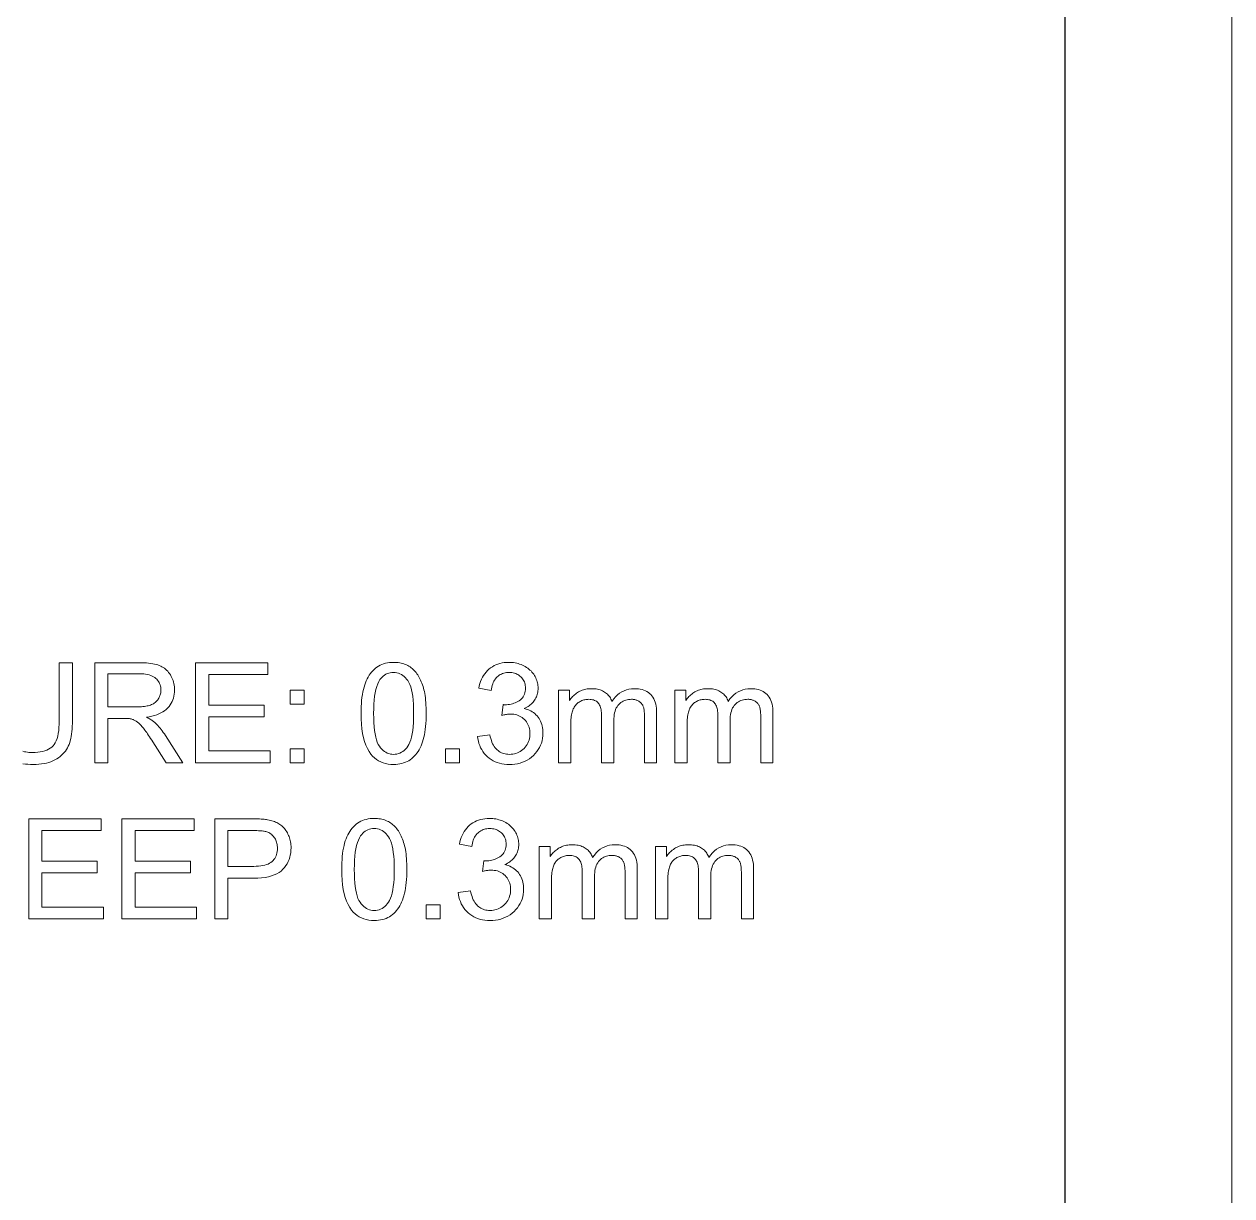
# Model space of a CAD drawing. Extents: x 0 to 297, y 0 to 420.
# Drawn here: x 260.75 to 297, y 40.76 to 75.91 of the extents above; entities that cross this region are included whole.
import ezdxf

# ---------------------------------------------------------------- set-up
doc = ezdxf.new("R2010")
doc.units = 0

msp = doc.modelspace()

# ---------------------------------------------------------------- linework, layer by layer
at = {"color": 7, "lineweight": 13}
msp.add_line((297, 0), (297, 420), dxfattribs=at)
at = {"color": 7, "lineweight": 30}
msp.add_line((292, 5), (292, 415), dxfattribs=at)
at = {"color": 7, "lineweight": 13}
msp.add_lwpolyline([(260.713, 54.094), (260.755, 54.083), (260.799, 54.074), (260.845, 54.067), (260.892, 54.062), (260.941, 54.059), (260.991, 54.058), (261.076, 54.06), (261.156, 54.066), (261.231, 54.076), (261.301, 54.09), (261.366, 54.108), (261.426, 54.129), (261.481, 54.155), (261.531, 54.185), (261.576, 54.219), (261.616, 54.256), (261.651, 54.3), (261.683, 54.351), (261.71, 54.409), (261.735, 54.474), (261.755, 54.547), (261.772, 54.627), (261.785, 54.714), (261.794, 54.808), (261.8, 54.91), (261.802, 55.02), (261.802, 56.751), (262.199, 56.751), (262.199, 55.018), (262.198, 54.929), (262.195, 54.844), (262.19, 54.763), (262.182, 54.686), (262.173, 54.612), (262.162, 54.542), (262.149, 54.476), (262.133, 54.413), (262.116, 54.355), (262.096, 54.299), (262.074, 54.247), (262.049, 54.197), (262.02, 54.149), (261.988, 54.102), (261.953, 54.058), (261.914, 54.016), (261.872, 53.976), (261.827, 53.937), (261.779, 53.901), (261.727, 53.867), (261.672, 53.835), (261.614, 53.807), (261.552, 53.782), (261.487, 53.76), (261.418, 53.742), (261.347, 53.727), (261.271, 53.715), (261.193, 53.707), (261.111, 53.702), (261.026, 53.7), (260.943, 53.701), (260.864, 53.706), (260.787, 53.713), (260.713, 53.723)], dxfattribs=at)
for points in [[(262.866, 53.751), (262.866, 56.751), (264.196, 56.751), (264.274, 56.75), (264.349, 56.748), (264.419, 56.744), (264.486, 56.738), (264.549, 56.731), (264.608, 56.722), (264.663, 56.711), (264.715, 56.699), (264.762, 56.686), (264.806, 56.67), (264.847, 56.653), (264.886, 56.633), (264.923, 56.611), (264.959, 56.586), (264.994, 56.558), (265.026, 56.529), (265.057, 56.496), (265.086, 56.462), (265.114, 56.424), (265.139, 56.385), (265.163, 56.343), (265.184, 56.301), (265.203, 56.258), (265.219, 56.214), (265.233, 56.169), (265.244, 56.124), (265.253, 56.077), (265.259, 56.03), (265.263, 55.982), (265.264, 55.932), (265.262, 55.87), (265.256, 55.809), (265.246, 55.75), (265.231, 55.693), (265.213, 55.638), (265.19, 55.585), (265.163, 55.535), (265.132, 55.486), (265.097, 55.439), (265.058, 55.394), (265.014, 55.352), (264.966, 55.313), (264.913, 55.277), (264.856, 55.245), (264.795, 55.215), (264.728, 55.189), (264.658, 55.166), (264.583, 55.146), (264.503, 55.129), (264.419, 55.116), (264.45, 55.101), (264.479, 55.086), (264.507, 55.071), (264.533, 55.056), (264.558, 55.041), (264.581, 55.026), (264.603, 55.011), (264.623, 54.996), (264.641, 54.981), (264.658, 54.967), (264.693, 54.934), (264.727, 54.9), (264.761, 54.864), (264.795, 54.826), (264.828, 54.787), (264.861, 54.746), (264.893, 54.704), (264.925, 54.66), (264.957, 54.615), (264.988, 54.568), (265.51, 53.751), (265.01, 53.751), (264.613, 54.375), (264.579, 54.428), (264.546, 54.478), (264.515, 54.526), (264.484, 54.571), (264.455, 54.614), (264.427, 54.654), (264.4, 54.691), (264.374, 54.726), (264.35, 54.759), (264.327, 54.789), (264.305, 54.816), (264.283, 54.842), (264.262, 54.867), (264.241, 54.889), (264.22, 54.91), (264.2, 54.929), (264.181, 54.947), (264.162, 54.963), (264.143, 54.977), (264.125, 54.989), (264.108, 55), (264.09, 55.011), (264.072, 55.02), (264.054, 55.029), (264.036, 55.038), (264.017, 55.045), (263.999, 55.052), (263.981, 55.058), (263.963, 55.064), (263.944, 55.069), (263.93, 55.072), (263.914, 55.074), (263.896, 55.076), (263.877, 55.078), (263.855, 55.08), (263.832, 55.081), (263.808, 55.082), (263.781, 55.083), (263.753, 55.083), (263.723, 55.083), (263.263, 55.083), (263.263, 53.751)], [(265.895, 53.751), (265.895, 56.751), (268.064, 56.751), (268.064, 56.397), (266.292, 56.397), (266.292, 55.478), (267.951, 55.478), (267.951, 55.126), (266.292, 55.126), (266.292, 54.105), (268.133, 54.105), (268.133, 53.751)], [(270.861, 55.231), (270.862, 55.335), (270.865, 55.435), (270.871, 55.531), (270.879, 55.623), (270.888, 55.711), (270.9, 55.794), (270.915, 55.874), (270.931, 55.949), (270.95, 56.02), (270.971, 56.087), (270.993, 56.15), (271.019, 56.211), (271.046, 56.268), (271.075, 56.323), (271.107, 56.374), (271.14, 56.423), (271.176, 56.468), (271.214, 56.511), (271.254, 56.551), (271.296, 56.587), (271.34, 56.621), (271.387, 56.651), (271.435, 56.677), (271.486, 56.7), (271.54, 56.719), (271.595, 56.735), (271.653, 56.747), (271.713, 56.756), (271.775, 56.762), (271.839, 56.763), (271.887, 56.762), (271.933, 56.759), (271.979, 56.755), (272.023, 56.748), (272.066, 56.739), (272.108, 56.728), (272.148, 56.716), (272.188, 56.701), (272.226, 56.685), (272.263, 56.666), (272.299, 56.646), (272.333, 56.624), (272.366, 56.6), (272.398, 56.575), (272.429, 56.547), (272.459, 56.518), (272.487, 56.488), (272.514, 56.456), (272.539, 56.421), (272.564, 56.386), (272.587, 56.348), (272.609, 56.309), (272.63, 56.269), (272.65, 56.226), (272.67, 56.183), (272.688, 56.137), (272.705, 56.09), (272.721, 56.042), (272.736, 55.991), (272.75, 55.94), (272.763, 55.885), (272.774, 55.827), (272.784, 55.765), (272.793, 55.7), (272.801, 55.631), (272.807, 55.558), (272.811, 55.482), (272.815, 55.402), (272.817, 55.318), (272.817, 55.231), (272.816, 55.127), (272.813, 55.028), (272.808, 54.932), (272.8, 54.841), (272.79, 54.753), (272.778, 54.67), (272.764, 54.591), (272.748, 54.516), (272.73, 54.445), (272.709, 54.378), (272.686, 54.315), (272.661, 54.254), (272.634, 54.197), (272.605, 54.142), (272.574, 54.091), (272.54, 54.042), (272.504, 53.996), (272.467, 53.954), (272.427, 53.914), (272.385, 53.877), (272.34, 53.843), (272.294, 53.813), (272.245, 53.787), (272.194, 53.764), (272.14, 53.744), (272.085, 53.728), (272.027, 53.716), (271.966, 53.707), (271.904, 53.702), (271.839, 53.7), (271.754, 53.703), (271.673, 53.712), (271.596, 53.728), (271.522, 53.75), (271.452, 53.778), (271.386, 53.812), (271.323, 53.852), (271.264, 53.899), (271.209, 53.952), (271.158, 54.011), (271.101, 54.091), (271.051, 54.18), (271.006, 54.278), (270.968, 54.386), (270.935, 54.503), (270.909, 54.63), (270.888, 54.766), (270.873, 54.911), (270.864, 55.066)], [(274.358, 54.543), (274.727, 54.592), (274.74, 54.531), (274.756, 54.474), (274.773, 54.42), (274.792, 54.37), (274.812, 54.323), (274.835, 54.279), (274.859, 54.239), (274.885, 54.203), (274.913, 54.17), (274.943, 54.141), (274.974, 54.115), (275.006, 54.091), (275.04, 54.07), (275.075, 54.052), (275.112, 54.037), (275.149, 54.025), (275.189, 54.015), (275.229, 54.008), (275.271, 54.004), (275.314, 54.003), (275.365, 54.005), (275.415, 54.01), (275.463, 54.019), (275.509, 54.032), (275.554, 54.048), (275.597, 54.068), (275.638, 54.091), (275.678, 54.118), (275.716, 54.149), (275.753, 54.183), (275.787, 54.22), (275.817, 54.258), (275.844, 54.299), (275.868, 54.341), (275.887, 54.384), (275.903, 54.43), (275.916, 54.477), (275.925, 54.526), (275.93, 54.577), (275.932, 54.629), (275.93, 54.679), (275.925, 54.727), (275.917, 54.773), (275.905, 54.818), (275.891, 54.86), (275.872, 54.901), (275.851, 54.941), (275.826, 54.978), (275.798, 55.014), (275.766, 55.047), (275.732, 55.079), (275.696, 55.107), (275.659, 55.131), (275.619, 55.153), (275.578, 55.171), (275.535, 55.186), (275.49, 55.197), (275.443, 55.206), (275.395, 55.21), (275.345, 55.212), (275.323, 55.212), (275.301, 55.21), (275.277, 55.208), (275.253, 55.206), (275.228, 55.202), (275.201, 55.197), (275.174, 55.192), (275.145, 55.186), (275.115, 55.179), (275.085, 55.171), (275.126, 55.495), (275.133, 55.494), (275.14, 55.493), (275.147, 55.492), (275.153, 55.492), (275.159, 55.491), (275.165, 55.491), (275.17, 55.491), (275.176, 55.491), (275.18, 55.49), (275.185, 55.49), (275.232, 55.492), (275.277, 55.495), (275.322, 55.501), (275.366, 55.51), (275.409, 55.521), (275.451, 55.535), (275.491, 55.551), (275.531, 55.569), (275.571, 55.59), (275.609, 55.613), (275.644, 55.639), (275.676, 55.668), (275.705, 55.699), (275.729, 55.733), (275.75, 55.769), (275.767, 55.808), (275.78, 55.85), (275.789, 55.895), (275.795, 55.942), (275.797, 55.992), (275.796, 56.032), (275.791, 56.07), (275.785, 56.107), (275.775, 56.143), (275.763, 56.177), (275.748, 56.21), (275.73, 56.241), (275.709, 56.271), (275.686, 56.3), (275.66, 56.327), (275.632, 56.353), (275.602, 56.375), (275.57, 56.395), (275.537, 56.413), (275.503, 56.427), (275.467, 56.439), (275.429, 56.448), (275.389, 56.455), (275.348, 56.459), (275.306, 56.46), (275.264, 56.459), (275.223, 56.455), (275.183, 56.448), (275.145, 56.439), (275.109, 56.427), (275.074, 56.412), (275.04, 56.394), (275.008, 56.374), (274.977, 56.351), (274.948, 56.325), (274.92, 56.297), (274.895, 56.266), (274.871, 56.232), (274.849, 56.196), (274.83, 56.157), (274.813, 56.115), (274.797, 56.07), (274.784, 56.023), (274.773, 55.973), (274.764, 55.92), (274.395, 55.986), (274.41, 56.058), (274.429, 56.127), (274.451, 56.193), (274.477, 56.255), (274.506, 56.314), (274.538, 56.37), (274.574, 56.422), (274.613, 56.472), (274.656, 56.517), (274.702, 56.56), (274.751, 56.598), (274.803, 56.633), (274.856, 56.664), (274.912, 56.69), (274.971, 56.712), (275.031, 56.731), (275.094, 56.745), (275.16, 56.755), (275.228, 56.761), (275.298, 56.763), (275.346, 56.762), (275.394, 56.759), (275.441, 56.754), (275.488, 56.746), (275.533, 56.737), (275.578, 56.725), (275.622, 56.712), (275.666, 56.696), (275.708, 56.678), (275.75, 56.658), (275.79, 56.636), (275.829, 56.613), (275.865, 56.588), (275.9, 56.561), (275.932, 56.533), (275.963, 56.504), (275.992, 56.473), (276.018, 56.44), (276.043, 56.406), (276.066, 56.37), (276.087, 56.334), (276.105, 56.297), (276.122, 56.259), (276.136, 56.221), (276.148, 56.183), (276.158, 56.144), (276.166, 56.104), (276.171, 56.065), (276.174, 56.024), (276.176, 55.984), (276.174, 55.945), (276.171, 55.907), (276.166, 55.87), (276.159, 55.834), (276.149, 55.798), (276.138, 55.763), (276.124, 55.728), (276.109, 55.695), (276.091, 55.662), (276.071, 55.63), (276.049, 55.598), (276.025, 55.568), (276, 55.54), (275.972, 55.512), (275.942, 55.486), (275.91, 55.462), (275.876, 55.438), (275.84, 55.416), (275.802, 55.395), (275.762, 55.376), (275.814, 55.362), (275.864, 55.346), (275.911, 55.327), (275.956, 55.306), (275.999, 55.281), (276.039, 55.255), (276.076, 55.225), (276.112, 55.193), (276.145, 55.158), (276.176, 55.121), (276.204, 55.081), (276.229, 55.04), (276.251, 54.996), (276.27, 54.951), (276.286, 54.903), (276.299, 54.854), (276.31, 54.803), (276.317, 54.749), (276.321, 54.694), (276.323, 54.637), (276.32, 54.56), (276.311, 54.485), (276.297, 54.412), (276.277, 54.342), (276.251, 54.274), (276.22, 54.209), (276.182, 54.146), (276.14, 54.085), (276.091, 54.027), (276.036, 53.971), (275.978, 53.919), (275.916, 53.873), (275.851, 53.832), (275.783, 53.796), (275.712, 53.766), (275.638, 53.742), (275.561, 53.722), (275.481, 53.709), (275.398, 53.701), (275.312, 53.698), (275.234, 53.7), (275.159, 53.707), (275.087, 53.719), (275.017, 53.735), (274.951, 53.757), (274.886, 53.783), (274.825, 53.813), (274.766, 53.848), (274.71, 53.888), (274.656, 53.933), (274.606, 53.982), (274.561, 54.033), (274.52, 54.087), (274.483, 54.144), (274.451, 54.203), (274.424, 54.266), (274.401, 54.331), (274.382, 54.399), (274.368, 54.469)], [(263.263, 55.427), (264.116, 55.427), (264.169, 55.428), (264.22, 55.429), (264.269, 55.432), (264.315, 55.436), (264.359, 55.441), (264.4, 55.447), (264.439, 55.455), (264.476, 55.463), (264.51, 55.473), (264.542, 55.483), (264.572, 55.495), (264.6, 55.508), (264.627, 55.523), (264.653, 55.539), (264.677, 55.556), (264.699, 55.575), (264.721, 55.595), (264.74, 55.617), (264.758, 55.639), (264.775, 55.663), (264.79, 55.688), (264.804, 55.714), (264.816, 55.74), (264.826, 55.766), (264.835, 55.793), (264.842, 55.82), (264.848, 55.847), (264.852, 55.875), (264.854, 55.904), (264.855, 55.932), (264.853, 55.974), (264.849, 56.015), (264.841, 56.053), (264.83, 56.091), (264.816, 56.126), (264.799, 56.161), (264.779, 56.193), (264.756, 56.225), (264.73, 56.254), (264.7, 56.282), (264.668, 56.308), (264.631, 56.332), (264.592, 56.352), (264.548, 56.37), (264.501, 56.385), (264.451, 56.398), (264.396, 56.407), (264.339, 56.414), (264.277, 56.418), (264.212, 56.419), (263.263, 56.419)], [(271.24, 55.231), (271.241, 55.088), (271.247, 54.955), (271.255, 54.832), (271.267, 54.719), (271.283, 54.615), (271.302, 54.522), (271.324, 54.438), (271.35, 54.365), (271.38, 54.301), (271.413, 54.247), (271.448, 54.201), (271.485, 54.159), (271.524, 54.123), (271.564, 54.091), (271.606, 54.064), (271.649, 54.042), (271.694, 54.025), (271.741, 54.012), (271.789, 54.005), (271.839, 54.003), (271.889, 54.005), (271.938, 54.013), (271.984, 54.025), (272.029, 54.042), (272.073, 54.064), (272.115, 54.091), (272.155, 54.123), (272.194, 54.16), (272.231, 54.202), (272.266, 54.248), (272.299, 54.302), (272.328, 54.366), (272.354, 54.44), (272.377, 54.523), (272.396, 54.617), (272.411, 54.72), (272.423, 54.833), (272.432, 54.956), (272.437, 55.088), (272.439, 55.231), (272.437, 55.374), (272.432, 55.507), (272.423, 55.63), (272.411, 55.744), (272.396, 55.847), (272.377, 55.94), (272.354, 56.024), (272.328, 56.098), (272.299, 56.161), (272.266, 56.215), (272.23, 56.261), (272.193, 56.303), (272.155, 56.339), (272.114, 56.371), (272.072, 56.397), (272.028, 56.419), (271.982, 56.436), (271.935, 56.449), (271.886, 56.456), (271.835, 56.458), (271.785, 56.456), (271.738, 56.45), (271.692, 56.439), (271.649, 56.424), (271.607, 56.405), (271.567, 56.381), (271.53, 56.353), (271.495, 56.321), (271.461, 56.284), (271.43, 56.244), (271.394, 56.184), (271.361, 56.115), (271.333, 56.037), (271.308, 55.95), (271.287, 55.853), (271.27, 55.747), (271.257, 55.632), (271.247, 55.507), (271.242, 55.374)], [(268.737, 55.505), (268.737, 55.924), (269.156, 55.924), (269.156, 55.505)], [(276.789, 53.751), (276.789, 55.924), (277.119, 55.924), (277.119, 55.619), (277.14, 55.651), (277.163, 55.681), (277.186, 55.71), (277.212, 55.737), (277.238, 55.763), (277.266, 55.788), (277.295, 55.812), (277.326, 55.835), (277.358, 55.856), (277.391, 55.876), (277.426, 55.895), (277.461, 55.911), (277.497, 55.926), (277.534, 55.938), (277.573, 55.949), (277.612, 55.958), (277.652, 55.965), (277.693, 55.969), (277.735, 55.972), (277.778, 55.973), (277.825, 55.972), (277.871, 55.969), (277.915, 55.964), (277.957, 55.957), (277.998, 55.948), (278.036, 55.937), (278.073, 55.924), (278.109, 55.909), (278.142, 55.892), (278.174, 55.873), (278.204, 55.852), (278.232, 55.83), (278.258, 55.806), (278.283, 55.78), (278.306, 55.753), (278.326, 55.724), (278.346, 55.694), (278.363, 55.662), (278.378, 55.628), (278.392, 55.593), (278.445, 55.665), (278.501, 55.73), (278.56, 55.787), (278.623, 55.836), (278.688, 55.878), (278.757, 55.912), (278.829, 55.939), (278.904, 55.958), (278.982, 55.97), (279.063, 55.973), (279.126, 55.972), (279.186, 55.966), (279.244, 55.957), (279.298, 55.945), (279.349, 55.929), (279.397, 55.909), (279.442, 55.886), (279.485, 55.859), (279.524, 55.828), (279.56, 55.794), (279.593, 55.757), (279.623, 55.715), (279.649, 55.669), (279.672, 55.62), (279.691, 55.567), (279.706, 55.51), (279.719, 55.449), (279.727, 55.384), (279.732, 55.315), (279.734, 55.243), (279.734, 53.751), (279.368, 53.751), (279.368, 55.12), (279.368, 55.163), (279.366, 55.203), (279.365, 55.242), (279.362, 55.277), (279.359, 55.31), (279.355, 55.341), (279.35, 55.369), (279.345, 55.394), (279.339, 55.418), (279.332, 55.438), (279.324, 55.457), (279.315, 55.476), (279.305, 55.493), (279.294, 55.51), (279.282, 55.526), (279.268, 55.541), (279.253, 55.556), (279.237, 55.57), (279.22, 55.583), (279.202, 55.595), (279.183, 55.606), (279.163, 55.616), (279.143, 55.625), (279.122, 55.633), (279.1, 55.639), (279.077, 55.645), (279.054, 55.649), (279.031, 55.652), (279.006, 55.654), (278.981, 55.654), (278.936, 55.653), (278.893, 55.648), (278.851, 55.64), (278.81, 55.63), (278.771, 55.616), (278.734, 55.599), (278.698, 55.579), (278.664, 55.557), (278.632, 55.531), (278.6, 55.502), (278.572, 55.469), (278.546, 55.433), (278.523, 55.394), (278.504, 55.35), (278.487, 55.303), (278.473, 55.253), (278.463, 55.199), (278.455, 55.141), (278.451, 55.079), (278.449, 55.014), (278.449, 53.751), (278.081, 53.751), (278.081, 55.163), (278.08, 55.211), (278.077, 55.256), (278.073, 55.299), (278.066, 55.34), (278.058, 55.378), (278.048, 55.413), (278.037, 55.447), (278.023, 55.477), (278.008, 55.506), (277.991, 55.531), (277.972, 55.555), (277.95, 55.576), (277.926, 55.594), (277.9, 55.61), (277.872, 55.623), (277.841, 55.634), (277.808, 55.643), (277.773, 55.649), (277.736, 55.653), (277.696, 55.654), (277.665, 55.653), (277.635, 55.651), (277.605, 55.647), (277.575, 55.641), (277.546, 55.634), (277.518, 55.625), (277.49, 55.614), (277.462, 55.602), (277.435, 55.588), (277.408, 55.572), (277.383, 55.555), (277.359, 55.537), (277.336, 55.516), (277.315, 55.495), (277.295, 55.472), (277.276, 55.447), (277.259, 55.421), (277.244, 55.393), (277.23, 55.364), (277.217, 55.333), (277.206, 55.3), (277.196, 55.264), (277.187, 55.226), (277.179, 55.185), (277.173, 55.141), (277.167, 55.094), (277.163, 55.044), (277.16, 54.992), (277.158, 54.937), (277.158, 54.879), (277.158, 53.751)], [(280.281, 53.751), (280.281, 55.924), (280.61, 55.924), (280.61, 55.619), (280.631, 55.651), (280.654, 55.681), (280.678, 55.71), (280.703, 55.737), (280.729, 55.763), (280.757, 55.788), (280.786, 55.812), (280.817, 55.835), (280.849, 55.856), (280.882, 55.876), (280.917, 55.895), (280.952, 55.911), (280.988, 55.926), (281.026, 55.938), (281.064, 55.949), (281.103, 55.958), (281.143, 55.965), (281.184, 55.969), (281.226, 55.972), (281.269, 55.973), (281.316, 55.972), (281.362, 55.969), (281.406, 55.964), (281.448, 55.957), (281.489, 55.948), (281.527, 55.937), (281.564, 55.924), (281.6, 55.909), (281.633, 55.892), (281.665, 55.873), (281.695, 55.852), (281.723, 55.83), (281.749, 55.806), (281.774, 55.78), (281.797, 55.753), (281.818, 55.724), (281.837, 55.694), (281.854, 55.662), (281.869, 55.628), (281.883, 55.593), (281.936, 55.665), (281.992, 55.73), (282.052, 55.787), (282.114, 55.836), (282.18, 55.878), (282.248, 55.912), (282.32, 55.939), (282.395, 55.958), (282.473, 55.97), (282.554, 55.973), (282.617, 55.972), (282.677, 55.966), (282.735, 55.957), (282.789, 55.945), (282.84, 55.929), (282.888, 55.909), (282.934, 55.886), (282.976, 55.859), (283.015, 55.828), (283.051, 55.794), (283.084, 55.757), (283.114, 55.715), (283.14, 55.669), (283.163, 55.62), (283.182, 55.567), (283.198, 55.51), (283.21, 55.449), (283.218, 55.384), (283.224, 55.315), (283.225, 55.243), (283.225, 53.751), (282.859, 53.751), (282.859, 55.12), (282.859, 55.163), (282.858, 55.203), (282.856, 55.242), (282.853, 55.277), (282.85, 55.31), (282.846, 55.341), (282.841, 55.369), (282.836, 55.394), (282.83, 55.418), (282.823, 55.438), (282.815, 55.457), (282.807, 55.476), (282.796, 55.493), (282.785, 55.51), (282.773, 55.526), (282.759, 55.541), (282.745, 55.556), (282.729, 55.57), (282.712, 55.583), (282.693, 55.595), (282.674, 55.606), (282.654, 55.616), (282.634, 55.625), (282.613, 55.633), (282.591, 55.639), (282.569, 55.645), (282.545, 55.649), (282.522, 55.652), (282.497, 55.654), (282.472, 55.654), (282.427, 55.653), (282.384, 55.648), (282.342, 55.64), (282.301, 55.63), (282.263, 55.616), (282.225, 55.599), (282.189, 55.579), (282.155, 55.557), (282.123, 55.531), (282.092, 55.502), (282.063, 55.469), (282.037, 55.433), (282.014, 55.394), (281.995, 55.35), (281.978, 55.303), (281.964, 55.253), (281.954, 55.199), (281.946, 55.141), (281.942, 55.079), (281.94, 55.014), (281.94, 53.751), (281.572, 53.751), (281.572, 55.163), (281.571, 55.211), (281.568, 55.256), (281.564, 55.299), (281.557, 55.34), (281.549, 55.378), (281.539, 55.413), (281.528, 55.447), (281.514, 55.477), (281.499, 55.506), (281.482, 55.531), (281.463, 55.555), (281.441, 55.576), (281.417, 55.594), (281.391, 55.61), (281.363, 55.623), (281.332, 55.634), (281.3, 55.643), (281.264, 55.649), (281.227, 55.653), (281.187, 55.654), (281.156, 55.653), (281.126, 55.651), (281.096, 55.647), (281.066, 55.641), (281.037, 55.634), (281.009, 55.625), (280.981, 55.614), (280.953, 55.602), (280.926, 55.588), (280.9, 55.572), (280.874, 55.555), (280.85, 55.537), (280.827, 55.516), (280.806, 55.495), (280.786, 55.472), (280.767, 55.447), (280.75, 55.421), (280.735, 55.393), (280.721, 55.364), (280.708, 55.333), (280.697, 55.3), (280.687, 55.264), (280.678, 55.226), (280.67, 55.185), (280.664, 55.141), (280.658, 55.094), (280.654, 55.044), (280.651, 54.992), (280.65, 54.937), (280.649, 54.879), (280.649, 53.751)], [(268.737, 53.751), (268.737, 54.171), (269.156, 54.171), (269.156, 53.751)], [(273.399, 53.751), (273.399, 54.171), (273.818, 54.171), (273.818, 53.751)], [(260.887, 49.069), (260.887, 52.069), (263.056, 52.069), (263.056, 51.715), (261.284, 51.715), (261.284, 50.796), (262.944, 50.796), (262.944, 50.444), (261.284, 50.444), (261.284, 49.423), (263.126, 49.423), (263.126, 49.069)], [(263.682, 49.069), (263.682, 52.069), (265.852, 52.069), (265.852, 51.715), (264.079, 51.715), (264.079, 50.796), (265.739, 50.796), (265.739, 50.444), (264.079, 50.444), (264.079, 49.423), (265.921, 49.423), (265.921, 49.069)], [(266.47, 49.069), (266.47, 52.069), (267.601, 52.069), (267.66, 52.069), (267.715, 52.068), (267.768, 52.066), (267.818, 52.064), (267.865, 52.062), (267.909, 52.059), (267.95, 52.055), (267.989, 52.051), (268.025, 52.046), (268.058, 52.04), (268.101, 52.032), (268.143, 52.023), (268.184, 52.012), (268.223, 52), (268.261, 51.987), (268.297, 51.972), (268.332, 51.956), (268.365, 51.939), (268.397, 51.92), (268.428, 51.9), (268.457, 51.879), (268.485, 51.855), (268.512, 51.831), (268.538, 51.804), (268.563, 51.776), (268.586, 51.746), (268.608, 51.715), (268.63, 51.682), (268.65, 51.647), (268.668, 51.61), (268.686, 51.573), (268.701, 51.535), (268.715, 51.495), (268.727, 51.456), (268.737, 51.415), (268.745, 51.374), (268.751, 51.332), (268.756, 51.289), (268.759, 51.245), (268.759, 51.201), (268.757, 51.126), (268.75, 51.053), (268.738, 50.982), (268.72, 50.914), (268.699, 50.848), (268.672, 50.784), (268.64, 50.723), (268.604, 50.664), (268.562, 50.608), (268.516, 50.554), (268.463, 50.503), (268.403, 50.458), (268.334, 50.418), (268.258, 50.384), (268.174, 50.355), (268.082, 50.331), (267.982, 50.312), (267.875, 50.299), (267.759, 50.291), (267.636, 50.289), (266.867, 50.289), (266.867, 49.069)], [(270.28, 50.548), (270.281, 50.653), (270.284, 50.753), (270.29, 50.849), (270.297, 50.941), (270.307, 51.029), (270.319, 51.112), (270.334, 51.192), (270.35, 51.267), (270.369, 51.338), (270.389, 51.405), (270.412, 51.468), (270.437, 51.529), (270.465, 51.586), (270.494, 51.641), (270.525, 51.692), (270.559, 51.741), (270.595, 51.786), (270.633, 51.829), (270.673, 51.868), (270.715, 51.905), (270.759, 51.939), (270.806, 51.969), (270.854, 51.995), (270.905, 52.018), (270.959, 52.037), (271.014, 52.053), (271.072, 52.065), (271.132, 52.074), (271.194, 52.079), (271.258, 52.081), (271.306, 52.08), (271.352, 52.077), (271.398, 52.072), (271.442, 52.066), (271.485, 52.057), (271.526, 52.046), (271.567, 52.034), (271.606, 52.019), (271.645, 52.002), (271.682, 51.984), (271.717, 51.964), (271.752, 51.942), (271.785, 51.918), (271.817, 51.892), (271.848, 51.865), (271.877, 51.836), (271.906, 51.806), (271.932, 51.773), (271.958, 51.739), (271.982, 51.704), (272.006, 51.666), (272.028, 51.627), (272.049, 51.587), (272.069, 51.544), (272.088, 51.5), (272.107, 51.455), (272.124, 51.408), (272.14, 51.359), (272.155, 51.309), (272.169, 51.257), (272.182, 51.203), (272.193, 51.145), (272.203, 51.083), (272.212, 51.018), (272.219, 50.949), (272.225, 50.876), (272.23, 50.8), (272.234, 50.72), (272.236, 50.636), (272.236, 50.548), (272.235, 50.445), (272.232, 50.345), (272.226, 50.25), (272.219, 50.159), (272.209, 50.071), (272.197, 49.988), (272.183, 49.909), (272.167, 49.834), (272.148, 49.763), (272.128, 49.696), (272.105, 49.633), (272.08, 49.572), (272.053, 49.515), (272.024, 49.46), (271.992, 49.409), (271.959, 49.36), (271.923, 49.314), (271.885, 49.271), (271.846, 49.232), (271.803, 49.195), (271.759, 49.161), (271.713, 49.131), (271.664, 49.104), (271.613, 49.081), (271.559, 49.062), (271.503, 49.046), (271.446, 49.034), (271.385, 49.025), (271.323, 49.019), (271.258, 49.018), (271.173, 49.021), (271.092, 49.03), (271.015, 49.046), (270.941, 49.067), (270.871, 49.095), (270.805, 49.13), (270.742, 49.17), (270.683, 49.217), (270.628, 49.27), (270.577, 49.329), (270.52, 49.408), (270.47, 49.497), (270.425, 49.596), (270.387, 49.704), (270.354, 49.821), (270.327, 49.948), (270.307, 50.084), (270.292, 50.229), (270.283, 50.384)], [(273.777, 49.861), (274.146, 49.91), (274.159, 49.849), (274.174, 49.792), (274.192, 49.738), (274.211, 49.687), (274.231, 49.641), (274.254, 49.597), (274.278, 49.557), (274.304, 49.521), (274.332, 49.488), (274.361, 49.459), (274.393, 49.432), (274.425, 49.409), (274.459, 49.388), (274.494, 49.37), (274.53, 49.355), (274.568, 49.343), (274.607, 49.333), (274.648, 49.326), (274.69, 49.322), (274.733, 49.321), (274.784, 49.322), (274.834, 49.328), (274.882, 49.337), (274.928, 49.349), (274.973, 49.366), (275.016, 49.385), (275.057, 49.409), (275.097, 49.436), (275.135, 49.466), (275.172, 49.501), (275.206, 49.538), (275.236, 49.576), (275.263, 49.616), (275.286, 49.658), (275.306, 49.702), (275.322, 49.748), (275.335, 49.795), (275.344, 49.844), (275.349, 49.894), (275.351, 49.947), (275.349, 49.997), (275.344, 50.045), (275.336, 50.091), (275.324, 50.136), (275.309, 50.178), (275.291, 50.219), (275.27, 50.258), (275.245, 50.296), (275.217, 50.331), (275.185, 50.365), (275.151, 50.397), (275.115, 50.425), (275.078, 50.449), (275.038, 50.471), (274.997, 50.489), (274.954, 50.504), (274.909, 50.515), (274.862, 50.523), (274.814, 50.528), (274.764, 50.53), (274.742, 50.53), (274.72, 50.528), (274.696, 50.526), (274.672, 50.523), (274.646, 50.52), (274.62, 50.515), (274.592, 50.51), (274.564, 50.504), (274.534, 50.497), (274.504, 50.489), (274.545, 50.812), (274.552, 50.812), (274.559, 50.811), (274.565, 50.81), (274.572, 50.81), (274.578, 50.809), (274.584, 50.809), (274.589, 50.809), (274.594, 50.808), (274.599, 50.808), (274.604, 50.808), (274.651, 50.81), (274.696, 50.813), (274.741, 50.819), (274.785, 50.828), (274.827, 50.839), (274.869, 50.853), (274.91, 50.868), (274.95, 50.887), (274.989, 50.908), (275.028, 50.931), (275.063, 50.957), (275.095, 50.986), (275.124, 51.017), (275.148, 51.051), (275.169, 51.087), (275.186, 51.126), (275.199, 51.168), (275.208, 51.213), (275.214, 51.26), (275.216, 51.31), (275.214, 51.349), (275.21, 51.388), (275.203, 51.425), (275.194, 51.461), (275.182, 51.495), (275.166, 51.528), (275.149, 51.559), (275.128, 51.589), (275.105, 51.618), (275.079, 51.645), (275.05, 51.671), (275.021, 51.693), (274.989, 51.713), (274.956, 51.73), (274.922, 51.745), (274.885, 51.757), (274.848, 51.766), (274.808, 51.773), (274.767, 51.777), (274.725, 51.778), (274.682, 51.777), (274.642, 51.773), (274.602, 51.766), (274.564, 51.757), (274.528, 51.745), (274.493, 51.73), (274.459, 51.712), (274.427, 51.692), (274.396, 51.669), (274.367, 51.643), (274.339, 51.615), (274.313, 51.584), (274.29, 51.55), (274.268, 51.514), (274.249, 51.474), (274.231, 51.433), (274.216, 51.388), (274.203, 51.341), (274.192, 51.291), (274.182, 51.238), (273.814, 51.304), (273.829, 51.376), (273.848, 51.445), (273.87, 51.511), (273.896, 51.573), (273.924, 51.632), (273.957, 51.688), (273.993, 51.74), (274.032, 51.789), (274.075, 51.835), (274.121, 51.878), (274.17, 51.916), (274.221, 51.951), (274.275, 51.981), (274.331, 52.008), (274.39, 52.03), (274.45, 52.049), (274.513, 52.063), (274.579, 52.073), (274.646, 52.079), (274.716, 52.081), (274.765, 52.08), (274.813, 52.077), (274.86, 52.072), (274.907, 52.064), (274.952, 52.055), (274.997, 52.043), (275.041, 52.03), (275.084, 52.014), (275.127, 51.996), (275.169, 51.976), (275.209, 51.954), (275.247, 51.931), (275.284, 51.906), (275.319, 51.879), (275.351, 51.851), (275.382, 51.822), (275.41, 51.791), (275.437, 51.758), (275.462, 51.724), (275.485, 51.688), (275.506, 51.652), (275.524, 51.614), (275.541, 51.577), (275.555, 51.539), (275.567, 51.5), (275.577, 51.462), (275.585, 51.422), (275.59, 51.382), (275.593, 51.342), (275.594, 51.301), (275.593, 51.263), (275.59, 51.225), (275.585, 51.188), (275.578, 51.152), (275.568, 51.116), (275.557, 51.081), (275.543, 51.046), (275.528, 51.013), (275.51, 50.98), (275.49, 50.947), (275.468, 50.916), (275.444, 50.886), (275.418, 50.858), (275.39, 50.83), (275.361, 50.804), (275.329, 50.779), (275.295, 50.756), (275.259, 50.734), (275.221, 50.713), (275.181, 50.694), (275.233, 50.68), (275.283, 50.664), (275.33, 50.645), (275.375, 50.623), (275.417, 50.599), (275.457, 50.573), (275.495, 50.543), (275.531, 50.511), (275.564, 50.476), (275.594, 50.439), (275.622, 50.399), (275.647, 50.358), (275.669, 50.314), (275.689, 50.269), (275.705, 50.221), (275.718, 50.172), (275.728, 50.121), (275.736, 50.067), (275.74, 50.012), (275.742, 49.955), (275.739, 49.878), (275.73, 49.803), (275.716, 49.73), (275.696, 49.66), (275.67, 49.592), (275.639, 49.527), (275.601, 49.464), (275.558, 49.403), (275.51, 49.345), (275.455, 49.289), (275.396, 49.237), (275.335, 49.191), (275.27, 49.15), (275.202, 49.114), (275.131, 49.084), (275.057, 49.059), (274.98, 49.04), (274.9, 49.027), (274.817, 49.018), (274.731, 49.016), (274.653, 49.018), (274.578, 49.025), (274.506, 49.037), (274.436, 49.053), (274.369, 49.075), (274.305, 49.1), (274.244, 49.131), (274.185, 49.166), (274.128, 49.206), (274.075, 49.251), (274.025, 49.299), (273.98, 49.351), (273.939, 49.405), (273.902, 49.462), (273.87, 49.521), (273.842, 49.584), (273.819, 49.649), (273.801, 49.717), (273.787, 49.787)], [(266.867, 50.643), (267.642, 50.643), (267.717, 50.644), (267.787, 50.648), (267.853, 50.655), (267.914, 50.665), (267.971, 50.678), (268.023, 50.694), (268.071, 50.713), (268.115, 50.734), (268.154, 50.759), (268.189, 50.786), (268.219, 50.816), (268.247, 50.848), (268.271, 50.882), (268.292, 50.919), (268.31, 50.958), (268.324, 51), (268.336, 51.043), (268.344, 51.09), (268.349, 51.138), (268.35, 51.189), (268.349, 51.226), (268.346, 51.262), (268.342, 51.297), (268.335, 51.331), (268.326, 51.364), (268.316, 51.395), (268.304, 51.426), (268.289, 51.455), (268.273, 51.484), (268.255, 51.511), (268.235, 51.537), (268.215, 51.561), (268.192, 51.583), (268.169, 51.604), (268.145, 51.623), (268.119, 51.639), (268.092, 51.654), (268.064, 51.667), (268.035, 51.679), (268.004, 51.688), (267.983, 51.693), (267.957, 51.698), (267.929, 51.702), (267.897, 51.705), (267.862, 51.708), (267.823, 51.711), (267.781, 51.712), (267.735, 51.714), (267.686, 51.715), (267.634, 51.715), (266.867, 51.715)], [(270.658, 50.548), (270.66, 50.406), (270.665, 50.273), (270.674, 50.15), (270.686, 50.036), (270.702, 49.933), (270.721, 49.84), (270.743, 49.756), (270.769, 49.683), (270.799, 49.619), (270.831, 49.565), (270.867, 49.519), (270.904, 49.477), (270.942, 49.44), (270.983, 49.409), (271.025, 49.382), (271.068, 49.36), (271.113, 49.343), (271.16, 49.33), (271.208, 49.323), (271.258, 49.321), (271.308, 49.323), (271.356, 49.33), (271.403, 49.343), (271.448, 49.36), (271.492, 49.382), (271.533, 49.409), (271.574, 49.441), (271.612, 49.478), (271.649, 49.519), (271.685, 49.566), (271.718, 49.62), (271.747, 49.684), (271.773, 49.758), (271.795, 49.841), (271.814, 49.934), (271.83, 50.038), (271.842, 50.151), (271.851, 50.273), (271.856, 50.406), (271.858, 50.548), (271.856, 50.692), (271.851, 50.825), (271.842, 50.948), (271.83, 51.061), (271.814, 51.165), (271.795, 51.258), (271.773, 51.342), (271.747, 51.415), (271.718, 51.479), (271.685, 51.533), (271.649, 51.579), (271.612, 51.62), (271.573, 51.657), (271.533, 51.689), (271.491, 51.715), (271.447, 51.737), (271.401, 51.754), (271.354, 51.767), (271.305, 51.774), (271.254, 51.776), (271.204, 51.774), (271.157, 51.768), (271.111, 51.757), (271.067, 51.742), (271.026, 51.723), (270.986, 51.699), (270.949, 51.671), (270.913, 51.639), (270.88, 51.602), (270.849, 51.561), (270.813, 51.502), (270.78, 51.433), (270.752, 51.355), (270.727, 51.268), (270.706, 51.171), (270.689, 51.065), (270.676, 50.95), (270.666, 50.825), (270.66, 50.692)], [(276.208, 49.069), (276.208, 51.242), (276.538, 51.242), (276.538, 50.937), (276.559, 50.969), (276.581, 50.999), (276.605, 51.027), (276.63, 51.055), (276.657, 51.081), (276.685, 51.106), (276.714, 51.13), (276.745, 51.153), (276.777, 51.174), (276.81, 51.194), (276.844, 51.213), (276.88, 51.229), (276.916, 51.244), (276.953, 51.256), (276.992, 51.267), (277.031, 51.276), (277.071, 51.283), (277.112, 51.287), (277.154, 51.29), (277.197, 51.291), (277.244, 51.29), (277.29, 51.287), (277.334, 51.282), (277.376, 51.275), (277.416, 51.266), (277.455, 51.255), (277.492, 51.242), (277.527, 51.227), (277.561, 51.21), (277.593, 51.191), (277.623, 51.17), (277.651, 51.148), (277.677, 51.124), (277.702, 51.098), (277.724, 51.071), (277.745, 51.042), (277.764, 51.011), (277.782, 50.979), (277.797, 50.946), (277.811, 50.911), (277.864, 50.983), (277.92, 51.048), (277.979, 51.105), (278.042, 51.154), (278.107, 51.196), (278.176, 51.23), (278.248, 51.257), (278.323, 51.276), (278.401, 51.287), (278.482, 51.291), (278.545, 51.289), (278.605, 51.284), (278.662, 51.275), (278.717, 51.263), (278.768, 51.246), (278.816, 51.227), (278.861, 51.204), (278.904, 51.177), (278.943, 51.146), (278.979, 51.112), (279.012, 51.074), (279.042, 51.033), (279.068, 50.987), (279.09, 50.938), (279.11, 50.885), (279.125, 50.828), (279.137, 50.767), (279.146, 50.702), (279.151, 50.633), (279.153, 50.561), (279.153, 49.069), (278.787, 49.069), (278.787, 50.438), (278.786, 50.481), (278.785, 50.521), (278.784, 50.559), (278.781, 50.595), (278.778, 50.628), (278.774, 50.659), (278.769, 50.687), (278.764, 50.712), (278.758, 50.735), (278.751, 50.756), (278.743, 50.775), (278.734, 50.793), (278.724, 50.811), (278.713, 50.828), (278.701, 50.844), (278.687, 50.859), (278.672, 50.874), (278.656, 50.887), (278.639, 50.9), (278.621, 50.913), (278.602, 50.924), (278.582, 50.934), (278.562, 50.943), (278.54, 50.951), (278.519, 50.957), (278.496, 50.963), (278.473, 50.967), (278.449, 50.97), (278.425, 50.971), (278.4, 50.972), (278.355, 50.97), (278.311, 50.966), (278.269, 50.958), (278.229, 50.948), (278.19, 50.934), (278.153, 50.917), (278.117, 50.897), (278.083, 50.874), (278.05, 50.849), (278.019, 50.82), (277.991, 50.787), (277.965, 50.751), (277.942, 50.712), (277.922, 50.668), (277.906, 50.621), (277.892, 50.571), (277.882, 50.516), (277.874, 50.458), (277.869, 50.397), (277.868, 50.331), (277.868, 49.069), (277.5, 49.069), (277.5, 50.481), (277.499, 50.529), (277.496, 50.574), (277.491, 50.617), (277.485, 50.658), (277.477, 50.696), (277.467, 50.731), (277.455, 50.765), (277.442, 50.795), (277.427, 50.823), (277.41, 50.849), (277.39, 50.873), (277.369, 50.893), (277.345, 50.912), (277.319, 50.928), (277.291, 50.941), (277.26, 50.952), (277.227, 50.961), (277.192, 50.967), (277.155, 50.971), (277.115, 50.972), (277.084, 50.971), (277.054, 50.969), (277.024, 50.965), (276.994, 50.959), (276.965, 50.952), (276.937, 50.943), (276.909, 50.932), (276.881, 50.92), (276.854, 50.906), (276.827, 50.89), (276.802, 50.873), (276.777, 50.854), (276.755, 50.834), (276.733, 50.813), (276.713, 50.789), (276.695, 50.765), (276.678, 50.738), (276.663, 50.711), (276.649, 50.681), (276.636, 50.651), (276.625, 50.618), (276.615, 50.582), (276.606, 50.544), (276.598, 50.502), (276.591, 50.458), (276.586, 50.412), (276.582, 50.362), (276.579, 50.31), (276.577, 50.254), (276.577, 50.196), (276.577, 49.069)], [(279.699, 49.069), (279.699, 51.242), (280.029, 51.242), (280.029, 50.937), (280.05, 50.969), (280.073, 50.999), (280.096, 51.027), (280.122, 51.055), (280.148, 51.081), (280.176, 51.106), (280.205, 51.13), (280.236, 51.153), (280.268, 51.174), (280.301, 51.194), (280.335, 51.213), (280.371, 51.229), (280.407, 51.244), (280.444, 51.256), (280.483, 51.267), (280.522, 51.276), (280.562, 51.283), (280.603, 51.287), (280.645, 51.29), (280.688, 51.291), (280.735, 51.29), (280.781, 51.287), (280.825, 51.282), (280.867, 51.275), (280.908, 51.266), (280.946, 51.255), (280.983, 51.242), (281.018, 51.227), (281.052, 51.21), (281.084, 51.191), (281.114, 51.17), (281.142, 51.148), (281.168, 51.124), (281.193, 51.098), (281.216, 51.071), (281.236, 51.042), (281.255, 51.011), (281.273, 50.979), (281.288, 50.946), (281.302, 50.911), (281.355, 50.983), (281.411, 51.048), (281.47, 51.105), (281.533, 51.154), (281.598, 51.196), (281.667, 51.23), (281.739, 51.257), (281.814, 51.276), (281.892, 51.287), (281.973, 51.291), (282.036, 51.289), (282.096, 51.284), (282.154, 51.275), (282.208, 51.263), (282.259, 51.246), (282.307, 51.227), (282.352, 51.204), (282.395, 51.177), (282.434, 51.146), (282.47, 51.112), (282.503, 51.074), (282.533, 51.033), (282.559, 50.987), (282.582, 50.938), (282.601, 50.885), (282.616, 50.828), (282.629, 50.767), (282.637, 50.702), (282.642, 50.633), (282.644, 50.561), (282.644, 49.069), (282.278, 49.069), (282.278, 50.438), (282.277, 50.481), (282.276, 50.521), (282.275, 50.559), (282.272, 50.595), (282.269, 50.628), (282.265, 50.659), (282.26, 50.687), (282.255, 50.712), (282.249, 50.735), (282.242, 50.756), (282.234, 50.775), (282.225, 50.793), (282.215, 50.811), (282.204, 50.828), (282.192, 50.844), (282.178, 50.859), (282.163, 50.874), (282.147, 50.887), (282.13, 50.9), (282.112, 50.913), (282.093, 50.924), (282.073, 50.934), (282.053, 50.943), (282.032, 50.951), (282.01, 50.957), (281.987, 50.963), (281.964, 50.967), (281.941, 50.97), (281.916, 50.971), (281.891, 50.972), (281.846, 50.97), (281.803, 50.966), (281.761, 50.958), (281.72, 50.948), (281.681, 50.934), (281.644, 50.917), (281.608, 50.897), (281.574, 50.874), (281.542, 50.849), (281.51, 50.82), (281.482, 50.787), (281.456, 50.751), (281.433, 50.712), (281.414, 50.668), (281.397, 50.621), (281.383, 50.571), (281.373, 50.516), (281.365, 50.458), (281.361, 50.397), (281.359, 50.331), (281.359, 49.069), (280.991, 49.069), (280.991, 50.481), (280.99, 50.529), (280.987, 50.574), (280.983, 50.617), (280.976, 50.658), (280.968, 50.696), (280.958, 50.731), (280.947, 50.765), (280.933, 50.795), (280.918, 50.823), (280.901, 50.849), (280.881, 50.873), (280.86, 50.893), (280.836, 50.912), (280.81, 50.928), (280.782, 50.941), (280.751, 50.952), (280.718, 50.961), (280.683, 50.967), (280.646, 50.971), (280.606, 50.972), (280.575, 50.971), (280.545, 50.969), (280.515, 50.965), (280.485, 50.959), (280.456, 50.952), (280.428, 50.943), (280.4, 50.932), (280.372, 50.92), (280.345, 50.906), (280.318, 50.89), (280.293, 50.873), (280.269, 50.854), (280.246, 50.834), (280.224, 50.813), (280.205, 50.789), (280.186, 50.765), (280.169, 50.738), (280.154, 50.711), (280.14, 50.681), (280.127, 50.651), (280.116, 50.618), (280.106, 50.582), (280.097, 50.544), (280.089, 50.502), (280.083, 50.458), (280.077, 50.412), (280.073, 50.362), (280.07, 50.31), (280.068, 50.254), (280.068, 50.196), (280.068, 49.069)], [(272.817, 49.069), (272.817, 49.488), (273.237, 49.488), (273.237, 49.069)]]:
    msp.add_lwpolyline(points, close=True, dxfattribs=at)

doc.saveas('drawing.dxf')
